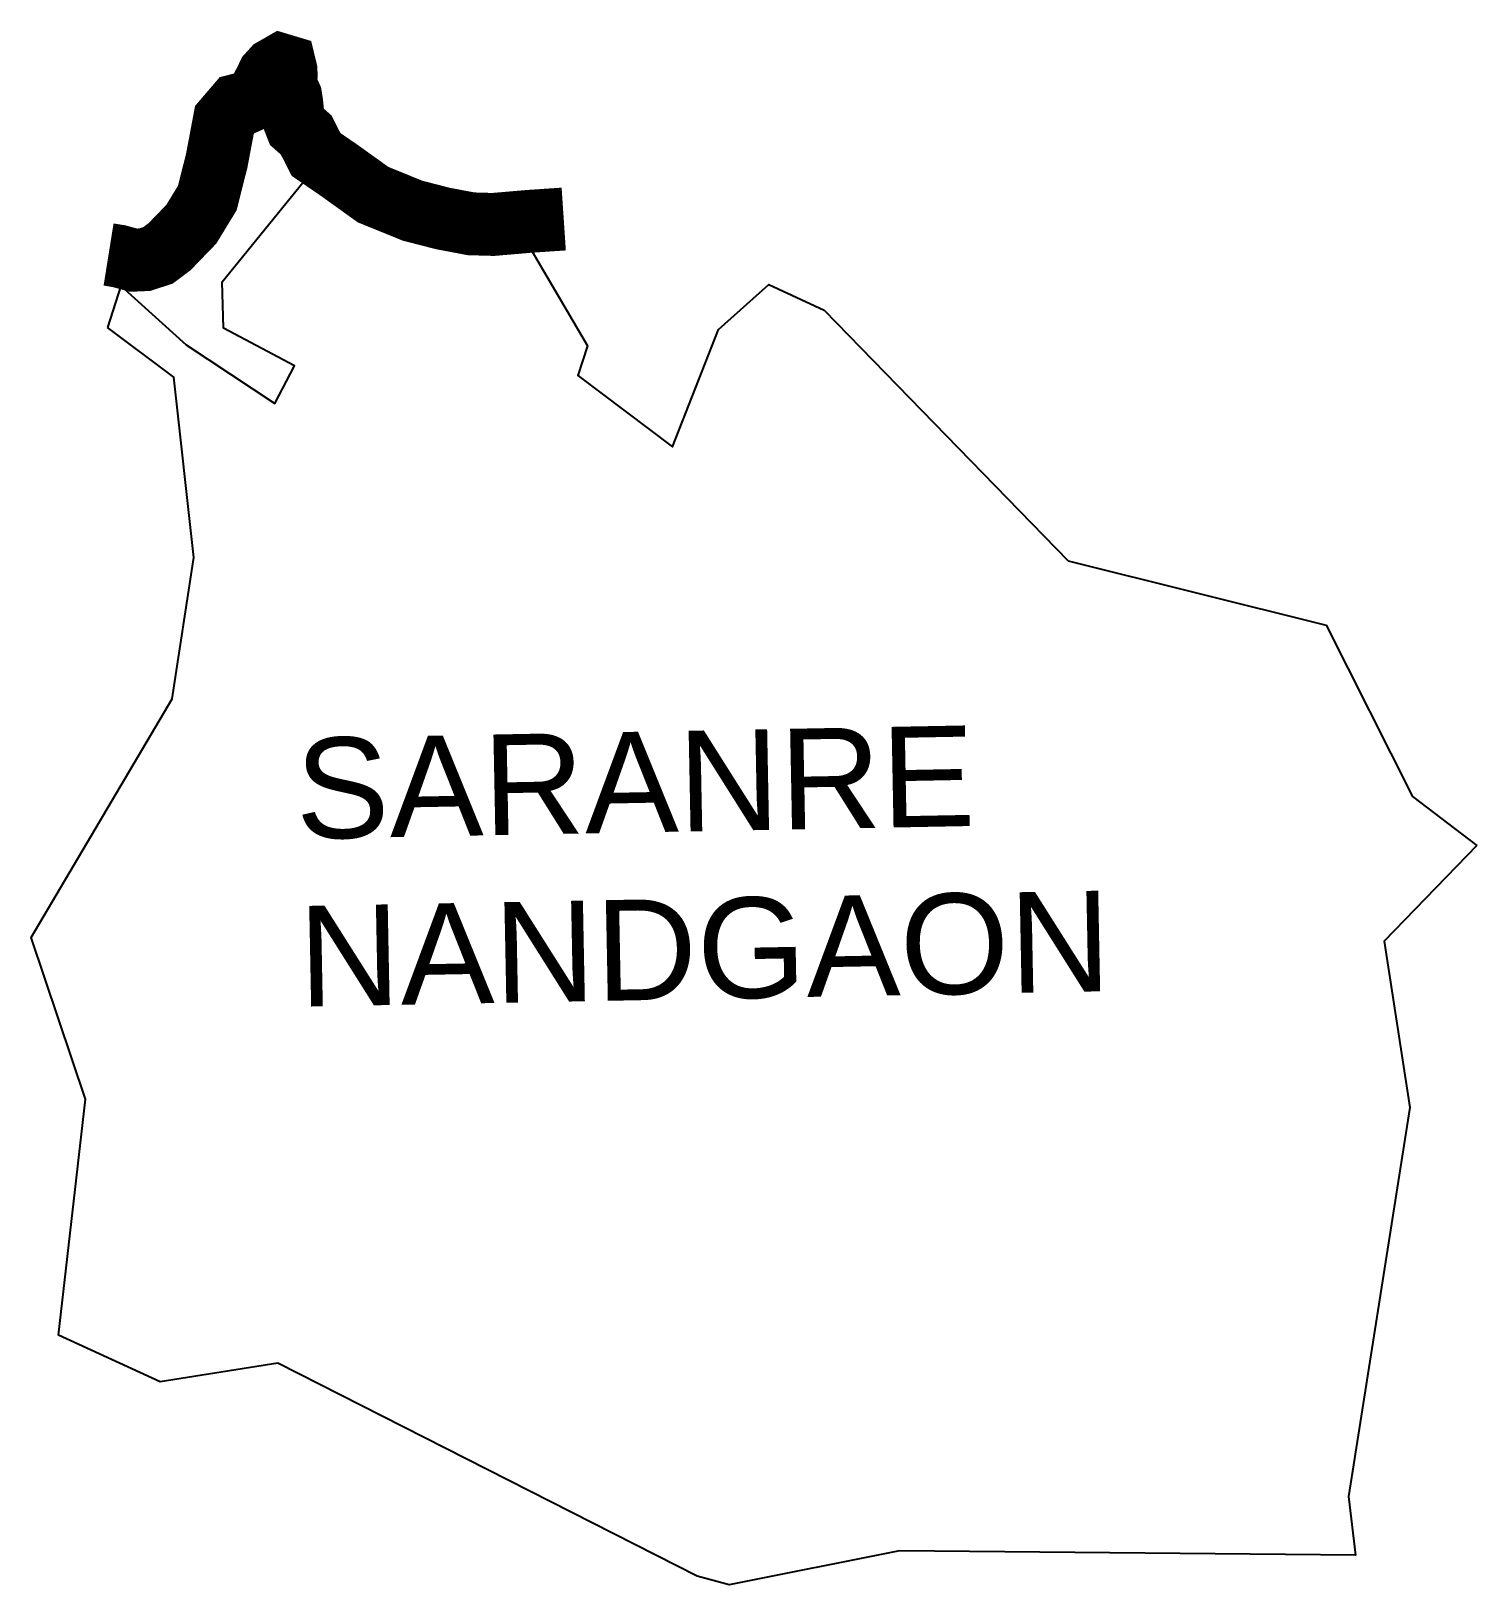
# Model space of a CAD drawing. Header units: metres. Extents: x 274747 to 280902, y 2031452 to 2074814.
# Drawn here: x 279753 to 280902, y 2031452 to 2032687 of the extents above; entities outside this region: 2.
import ezdxf

# ---------------------------------------------------------------- set-up
doc = ezdxf.new("R2010")
doc.units = ezdxf.units.M
doc.header["$MEASUREMENT"] = 0
for name, color, linetype in [('NATURALLY PROTECTED', 3, 'Continuous'), ('village', 3, 'Continuous'), ('VILLAGE NAME', 250, 'Continuous')]:
    doc.layers.add(name, color=color, linetype=linetype)
doc.styles.get("Standard").update_dxf_attribs({"font": 'arial.ttf'})

msp = doc.modelspace()

# ---------------------------------------------------------------- linework, layer by layer
at = {"layer": 'NATURALLY PROTECTED', "const_width": 50, "flags": 128}
for points in [[(274963.1, 2074788.5), (274961, 2074773.3), (274948.2, 2074695.2), (274940.5, 2074656.4), (274929.1, 2074613.7), (274923.8, 2074593.2), (274920.5, 2074578.9), (274916.9, 2074566), (274912.1, 2074547.9), (274908.9, 2074533.5), (274906.4, 2074522.6), (274901.8, 2074509.1), (274895.3, 2074483.2), (274884.1, 2074449.4), (274875, 2074420.6), (274862.6, 2074378.1), (274851.2, 2074342.2), (274850.4, 2074339.1)], [(274794.2, 2074199.6), (274788.1, 2074182.7), (274779.8, 2074162.3), (274773.5, 2074148.3), (274772.1, 2074145.1)]]:
    msp.add_lwpolyline(points, dxfattribs=at)
at = {"layer": 'NATURALLY PROTECTED', "color": 116, "true_color": 0x136734, "const_width": 50, "flags": 128}
msp.add_lwpolyline([(279814.2, 2032509.8), (279822.3, 2032508.5), (279834.1, 2032505.3), (279843, 2032505.7), (279853.6, 2032509.2), (279862.8, 2032516.1), (279880, 2032533.9), (279892.7, 2032554.7), (279900.2, 2032584.4), (279906.3, 2032616.7), (279916.4, 2032628.5), (279921.9, 2032629.9), (279930.4, 2032633.6), (279935.4, 2032641), (279938.9, 2032647.6), (279941.4, 2032652.8), (279945.3, 2032657.1), (279951.4, 2032660.6), (279954.4, 2032659.7), (279955.3, 2032656), (279955.4, 2032651.8), (279954.9, 2032646), (279956.9, 2032640.1), (279959, 2032635.4), (279959.9, 2032629.7), (279960.4, 2032624.4), (279960.8, 2032620.1), (279961.8, 2032616.2), (279963.6, 2032611.6), (279971.3, 2032604.8), (279979.2, 2032589.3), (279997.6, 2032576.7), (280024.5, 2032557.4), (280056, 2032544.6), (280080.2, 2032538.4), (280102.4, 2032534.2), (280120.1, 2032533.7), (280147.9, 2032536.1), (280176.1, 2032538)], dxfattribs=at)
at = {"layer": 'village'}
msp.add_lwpolyline([(279824, 2032485), (279813.4, 2032451.8)], dxfattribs=at)
at = {"layer": 'village', "color": 3, "true_color": 0x00ff00}
for points in [[(279824, 2032485, 0), (279875.9, 2032437.9, 0), (279946.3, 2032391.5, 0), (279962.1, 2032421.4, 0), (279905.6, 2032451.3, 0), (279904.6, 2032488, 0), (279979.2, 2032580.1, 0), (280025.7, 2032569.5, 0), (280143.9, 2032524.4, 0), (280194.9, 2032437.1, 0), (280187.4, 2032413.5, 0), (280262.5, 2032356.9, 0), (280299.2, 2032450.2, 0), (280339.1, 2032486, 0), (280383.2, 2032465.5, 0), (280577.2, 2032266.2, 0), (280782.2, 2032215.3, 0), (280850.9, 2032079.1, 0), (280902.2, 2032040.1, 0)], [(280902.2, 2032040.1, 0), (280828.3, 2031964.1, 0), (280848.7, 2031831.9, 0), (280800.1, 2031522.7, 0), (280805.6, 2031476, 0), (280443.1, 2031479.4, 0), (280307.6, 2031452.3, 0), (280282.1, 2031459.2, 0), (279948.9, 2031628.5, 0), (279855.1, 2031613.7, 0), (279774.3, 2031650.7, 0), (279795.8, 2031838.4, 0), (279752.6, 2031966.8, 0), (279864.7, 2032156.7, 0), (279882.1, 2032269, 0), (279866, 2032412.4, 0), (279813.4, 2032451.8, 0)]]:
    msp.add_polyline3d(points, dxfattribs=at)

# ---------------------------------------------------------------- texts
at = {"layer": 'VILLAGE NAME', "insert": (279962, 2032125.2), "char_height": 80, "attachment_point": 1, "rotation": 1.1028}
msp.add_mtext_dynamic_manual_height_columns('SARANRE NANDGAON', width=667.57, gutter_width=543.7, heights=[0], dxfattribs=at)

doc.saveas('drawing.dxf')
